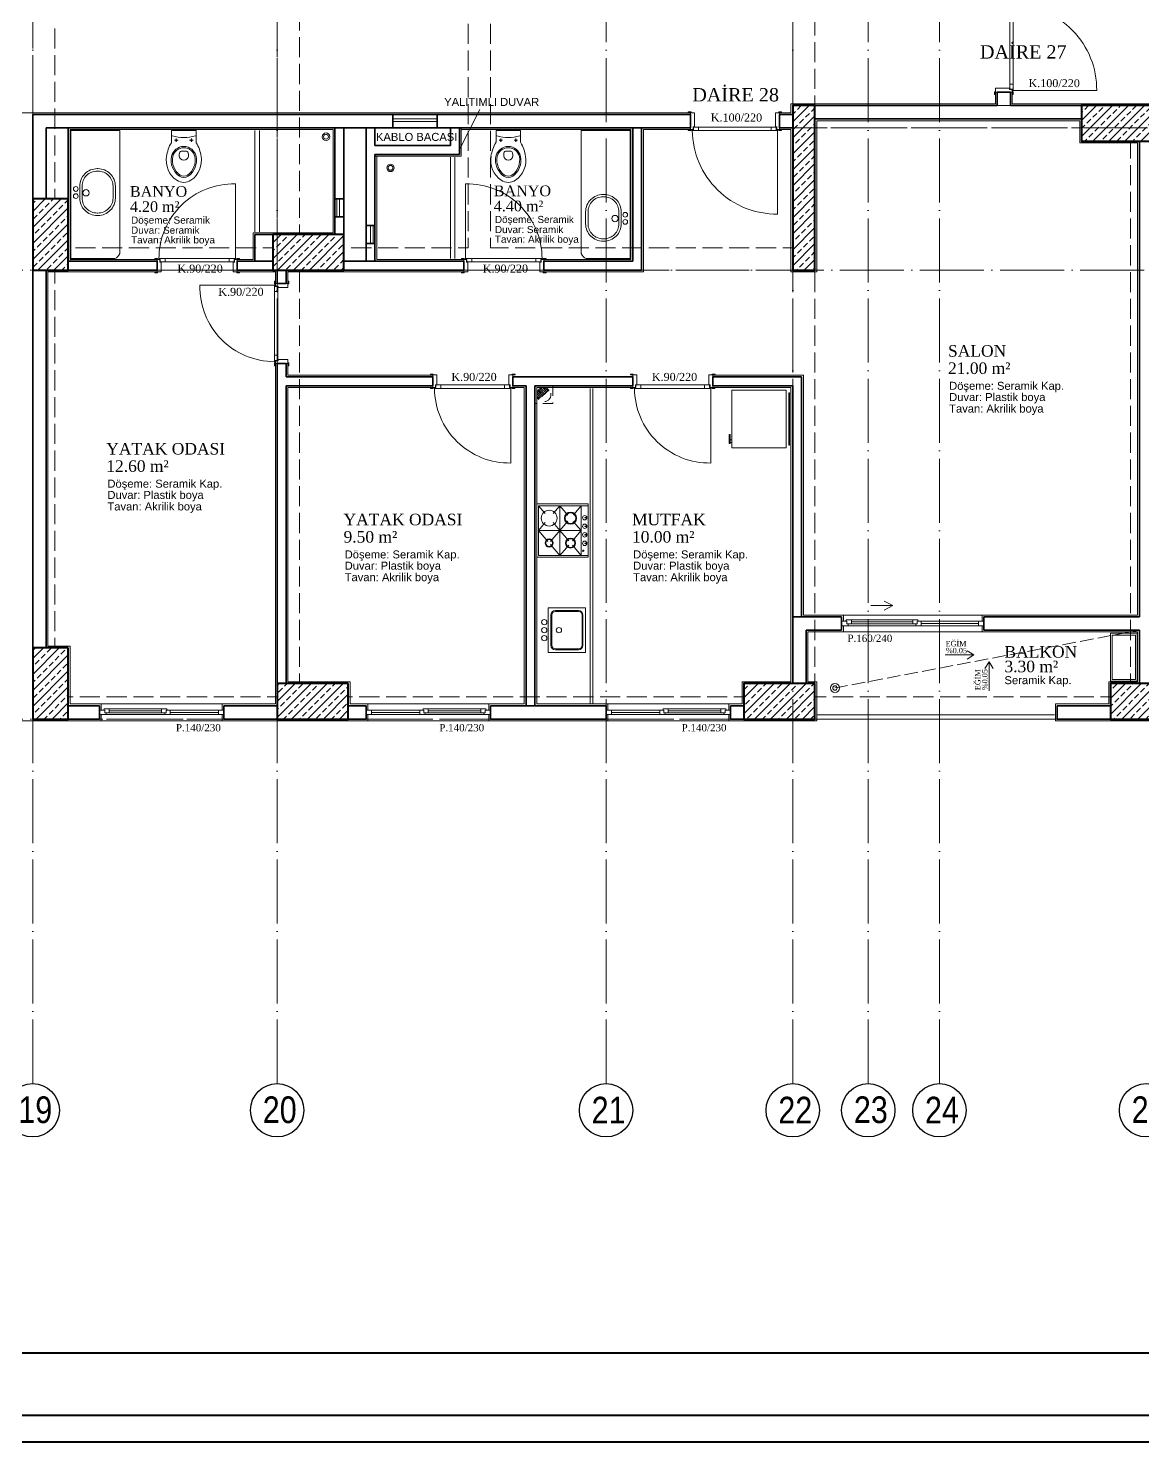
# Model space of a CAD drawing. Header units: millimetres. Extents: x 11587 to 81192, y -36083 to -25300.
# Drawn here: x 40266 to 41520, y -36083 to -34493 of the extents above; entities that cross this region are included whole.
import ezdxf

# ---------------------------------------------------------------- set-up
doc = ezdxf.new("R2010")
doc.units = ezdxf.units.MM
doc.linetypes.add('AKS', pattern=[30, 24, -3, 0, -3])
doc.linetypes.add('IZDUSUM1', pattern=[20, 7.5, -5, 7.5, 0])
for name, color, linetype, lineweight in [('rtm-aks balon', 20, 'Continuous', 25), ('rtm-aks balon yazı', 7, 'Continuous', 20), ('rtm-aks yeni', 7, 'AKS', 20), ('rtm-antet-02', 140, 'Continuous', 40), ('rtm-cam', 141, 'Continuous', 9), ('rtm-duv tugla', 22, 'Continuous', 35), ('rtm-izdusum-üst ince', 8, 'IZDUSUM1', 5), ('rtm-kapı-ahsap', 35, 'Continuous', 13), ('rtm-mhl-yazı-adı', 150, 'Continuous', 30), ('rtm-mhl-yazı-m2', 7, 'Continuous', 20), ('rtm-mhl-yazı-malzeme', 253, 'Continuous', 13), ('rtm-pen-ahsap', 35, 'Continuous', 13), ('rtm-plan katmanı-05', 205, 'Continuous', 20), ('rtm-plan katmanı-07', 135, 'Continuous', 9), ('rtm-sembol ok', 7, 'Continuous', 20), ('rtm-sıva', 252, 'Continuous', 15), ('rtm-tarama-betonarme', 51, 'Continuous', 15), ('rtm-tas_betonarme', 50, 'Continuous', 40), ('rtm-tefris vitrifiye', 9, 'Continuous', 9)]:
    doc.layers.add(name, color=color, linetype=linetype, lineweight=lineweight)
doc.styles.add('AKSYAZI', font='ARIALN.TTF')
doc.styles.add('ARIAL', font='times.ttf')
doc.styles.get("Standard").update_dxf_attribs({"font": 'arial.ttf'})
doc.styles.add('VAZ-OLCU', font='times.ttf', dxfattribs={"height": 60})
pattern_1 = [(45, (17971.351, 20249.116), (-8.980256, 8.980256), []), (45, (17980.331, 20249.116), (-8.980256, 8.980256), [6.35, -3.175])]

# ---------------------------------------------------------------- blocks, each defined once
blk = doc.blocks.new('KİRİŞA')
at = {"layer": 'rtm-izdusum-üst ince', "ltscale": 1.5}
for points in [[(23294.4, -54974.2), (23294.4, -54689.2)], [(23319.4, -54974.2), (23319.4, -54689.2)], [(23569.4, -54934.2), (23569.4, -54699.2)], [(23594.4, -54934.2), (23594.4, -54699.2)], [(22714.4, -54829.2), (22714.4, -54709.2)], [(22739.4, -54829.2), (22739.4, -54709.2)], [(23079.4, -54989.2), (23079.4, -54709.2)], [(23104.4, -54989.2), (23104.4, -54709.2)], [(22414.4, -54829.2), (22714.4, -54829.2)], [(22414.4, -54854.2), (22714.4, -54854.2)], [(22359.4, -55479.2), (22359.4, -54869.2)], [(22739.4, -54989.2), (23079.4, -54989.2)], [(23104.4, -54989.2), (23244.4, -54989.2)], [(23324.4, -54989.2), (23554.4, -54989.2)], [(22714.4, -55479.2), (22714.4, -55014.2)], [(22739.4, -55479.2), (22739.4, -55014.2)], [(22739.4, -55014.2), (23244.4, -55014.2)], [(23294.4, -55479.2), (23294.4, -55014.2)], [(23319.4, -55479.2), (23319.4, -55014.2)], [(23324.4, -55014.2), (23554.4, -55014.2)], [(23569.4, -55439.2), (23569.4, -55014.2)], [(23594.4, -55439.2), (23594.4, -55014.2)], [(22381.9, -55494.2), (22714.4, -55494.2)], [(22794.4, -55494.2), (23239.4, -55494.2)], [(23319.4, -55494.2), (23554.4, -55494.2)], [(22381.9, -55519.2), (22714.4, -55519.2)], [(22794.4, -55519.2), (23239.4, -55519.2)], [(23319.4, -55519.2), (23554.4, -55519.2)]]:
    blk.add_lwpolyline(points, dxfattribs=at)
blk = doc.blocks.new('K-100')
at = {"layer": 'rtm-kapı-ahsap'}
for p, q in [((-34308.1, -13702.2), (-34307, -13702.2)), ((-34308.1, -13705.4), (-34308.1, -13702.2)), ((-34307, -13702.2), (-34307, -13705.4)), ((-34288, -13702.3), (-34288, -13705.4)), ((-34287, -13702.3), (-34288, -13702.3)), ((-34287, -13705.4), (-34287, -13702.3)), ((-34307, -13705.4), (-34308.1, -13705.4)), ((-34307, -13709.3), (-34307, -13704.8)), ((-34288, -13704.8), (-34307, -13704.8)), ((-34291, -13709.3), (-34307, -13709.3)), ((-34288, -13707.8), (-34291, -13707.8)), ((-34291, -13707.8), (-34291, -13709.3)), ((-34290.8, -13801.3), (-34290.8, -13708.3)), ((-34290.8, -13708.3), (-34287.9, -13708.3)), ((-34287, -13713.9), (-34290.8, -13713.9)), ((-34288, -13704.8), (-34288, -13707.8)), ((-34288, -13705.4), (-34287, -13705.4)), ((-34288, -13706.8), (-34287, -13706.8)), ((-34287.9, -13708.3), (-34287.9, -13706.8)), ((-34287, -13706.8), (-34287, -13802.8)), ((-34287, -13795.6), (-34290.8, -13795.6)), ((-34307, -13804.2), (-34308.1, -13804.2)), ((-34308.1, -13804.2), (-34308.1, -13807.3)), ((-34308.1, -13807.3), (-34307, -13807.3)), ((-34307, -13800.3), (-34307, -13804.8)), ((-34291, -13800.3), (-34307, -13800.3)), ((-34307, -13807.3), (-34307, -13804.2)), ((-34288, -13804.8), (-34307, -13804.8)), ((-34291, -13801.8), (-34291, -13800.3)), ((-34288, -13801.8), (-34291, -13801.8)), ((-34290.8, -13801.3), (-34287.9, -13801.3)), ((-34288, -13804.8), (-34288, -13801.8)), ((-34288, -13802.8), (-34287, -13802.8)), ((-34288, -13807.3), (-34288, -13804.2)), ((-34288, -13804.2), (-34287, -13804.2)), ((-34287, -13807.3), (-34288, -13807.3)), ((-34287.9, -13801.3), (-34287.9, -13802.8)), ((-34193, -13802.8), (-34287, -13802.8)), ((-34287, -13804.2), (-34287, -13807.3))]:
    blk.add_line(p, q, dxfattribs=at)
at = {"layer": 'rtm-kapı-ahsap', "const_width": 0.392}
blk.add_lwpolyline([(-34287.4, -13803.7, -1), (-34287.4, -13803.1, -1)], format="xyb", close=True, dxfattribs=at)
at = {"layer": 'rtm-kapı-ahsap'}
blk.add_arc((-34287.9, -13801.7), 94.9, 359.3332, 89.4605, dxfattribs=at)
blk = doc.blocks.new('rty')
at = {"layer": 'rtm-kapı-ahsap'}
for p, q in [((-58244.9, -62700.3), (-58243.8, -62700.3)), ((-58244.9, -62703.4), (-58244.9, -62700.3)), ((-58243.8, -62703.4), (-58244.9, -62703.4)), ((-58243.8, -62700.3), (-58243.8, -62703.4)), ((-58243.8, -62707.4), (-58243.8, -62702.9)), ((-58229.8, -62702.9), (-58243.8, -62702.9)), ((-58232.8, -62707.4), (-58243.8, -62707.4)), ((-58232.8, -62705.9), (-58232.8, -62707.4)), ((-58229.8, -62705.9), (-58232.8, -62705.9)), ((-58232.6, -62706.4), (-58232.6, -62789.4)), ((-58232.6, -62706.4), (-58229.7, -62706.4)), ((-58228.8, -62712), (-58232.6, -62712)), ((-58229.8, -62700.4), (-58229.8, -62703.4)), ((-58228.8, -62700.4), (-58229.8, -62700.4)), ((-58229.8, -62702.9), (-58229.8, -62705.9)), ((-58229.8, -62703.4), (-58228.8, -62703.4)), ((-58229.8, -62704.9), (-58228.8, -62704.9)), ((-58229.7, -62706.4), (-58229.7, -62704.9)), ((-58228.8, -62703.4), (-58228.8, -62700.4)), ((-58228.8, -62790.9), (-58228.8, -62704.9)), ((-58144.8, -62704.9), (-58228.8, -62704.9)), ((-58243.8, -62792.3), (-58244.9, -62792.3)), ((-58244.9, -62792.3), (-58244.9, -62795.4)), ((-58244.9, -62795.4), (-58243.8, -62795.4)), ((-58243.8, -62788.4), (-58243.8, -62792.9)), ((-58232.8, -62788.4), (-58243.8, -62788.4)), ((-58243.8, -62795.4), (-58243.8, -62792.3)), ((-58229.8, -62792.9), (-58243.8, -62792.9)), ((-58232.8, -62789.9), (-58232.8, -62788.4)), ((-58229.8, -62789.9), (-58232.8, -62789.9)), ((-58228.8, -62783.7), (-58232.6, -62783.7)), ((-58232.6, -62789.4), (-58229.7, -62789.4)), ((-58229.8, -62792.9), (-58229.8, -62789.9)), ((-58229.8, -62790.9), (-58228.8, -62790.9)), ((-58229.8, -62795.4), (-58229.8, -62792.3)), ((-58229.8, -62792.3), (-58228.8, -62792.3)), ((-58228.8, -62795.4), (-58229.8, -62795.4)), ((-58229.7, -62789.4), (-58229.7, -62790.9)), ((-58228.8, -62792.3), (-58228.8, -62795.4))]:
    blk.add_line(p, q, dxfattribs=at)
at = {"layer": 'rtm-kapı-ahsap', "const_width": 0.392}
blk.add_lwpolyline([(-58229.2, -62703.9, 1), (-58229.2, -62704.5, 1)], format="xyb", close=True, dxfattribs=at)
at = {"layer": 'rtm-kapı-ahsap'}
blk.add_arc((-58229.1, -62706.6), 84.3, 270.2011, 1.1472, dxfattribs=at)

msp = doc.modelspace()

# ---------------------------------------------------------------- hatches: boundary and pattern name
at = {"layer": 'rtm-izdusum-üst ince', "ltscale": 1.5}
h = msp.add_hatch(dxfattribs=at)
h.set_pattern_fill('ANSI31', color=256, scale=0.5, angle=90, style=0)
h.set_pattern_definition([(135, (41191.2804, -35349.5252), (-1.122532, -1.122532), [])])
edge = h.paths.add_edge_path()
edge.add_arc((40846.19, -34905.13), 8, 402.76259, 582.76259)
edge.add_line((40840.32, -34910.57), (40852.07, -34899.7))
at = {"layer": 'rtm-tarama-betonarme'}
h = msp.add_hatch(dxfattribs=at)
h.set_pattern_fill('ANSI33', color=256, scale=2, style=0)
h.set_pattern_definition(pattern_1)
h.paths.add_polyline_path([(41151.19, -34765.13), (41151.19, -34580.13), (41126.19, -34580.13), (41126.19, -34765.13)])
h = msp.add_hatch(dxfattribs=at)
h.set_pattern_fill('ANSI33', color=256, scale=2, style=0)
h.set_pattern_definition(pattern_1)
h.paths.add_polyline_path([(41531.19, -34620.13), (41531.19, -34580.13), (41451.19, -34580.13), (41451.19, -34620.13)])
h = msp.add_hatch(dxfattribs=at)
h.set_pattern_fill('ANSI33', color=256, scale=2, style=0)
h.set_pattern_definition(pattern_1)
h.paths.add_polyline_path([(40271.19, -34765.13), (40311.19, -34765.13), (40311.19, -34685.13), (40271.19, -34685.13)])
h = msp.add_hatch(dxfattribs=at)
h.set_pattern_fill('ANSI33', color=256, scale=2, style=0)
h.set_pattern_definition(pattern_1)
h.paths.add_polyline_path([(40541.19, -34765.13), (40621.19, -34765.13), (40621.19, -34725.13), (40541.19, -34725.13)])
h = msp.add_hatch(dxfattribs=at)
h.set_pattern_fill('ANSI33', color=256, scale=2, style=0)
h.set_pattern_definition(pattern_1)
h.paths.add_polyline_path([(40271.19, -35270.13), (40311.19, -35270.13), (40311.19, -35190.13), (40271.19, -35190.13)])
h = msp.add_hatch(dxfattribs=at)
h.set_pattern_fill('ANSI33', color=256, scale=2, style=0)
h.set_pattern_definition(pattern_1)
h.paths.add_polyline_path([(40546.19, -35270.13), (40626.19, -35270.13), (40626.19, -35230.13), (40546.19, -35230.13)])
h = msp.add_hatch(dxfattribs=at)
h.set_pattern_fill('ANSI33', color=256, scale=2, style=0)
h.set_pattern_definition(pattern_1)
h.paths.add_polyline_path([(41071.19, -35270.13), (41151.19, -35270.13), (41151.19, -35230.13), (41071.19, -35230.13)])
h = msp.add_hatch(dxfattribs=at)
h.set_pattern_fill('ANSI33', color=256, scale=2, style=0)
h.set_pattern_definition(pattern_1)
h.paths.add_polyline_path([(41563.69, -35270.13), (41563.69, -35230.13), (41483.69, -35230.13), (41483.69, -35270.13)])

# ---------------------------------------------------------------- linework, layer by layer
at = {"layer": 'rtm-aks balon'}
for centre in [(40271.19, -35710.13), (40546.19, -35710.13), (40916.19, -35710.13), (41126.19, -35710.13), (41211.19, -35710.13), (41291.19, -35710.13), (41523.69, -35710.13)]:
    msp.add_circle(centre, 30, dxfattribs=at)
at = {"layer": 'rtm-aks yeni', "ltscale": 3}
for p, q in [((40546.19, -35680.13), (40546.19, -31980.13)), ((40916.19, -35680.13), (40916.19, -31980.13)), ((41126.19, -35680.13), (41126.19, -31980.13)), ((41211.19, -35680.13), (41211.19, -31980.13)), ((41291.19, -35680.13), (41291.19, -31980.13)), ((40271.19, -35680.13), (40271.19, -34415.13)), ((42336.19, -34605.13), (41126.19, -34605.13)), ((33971.19, -34765.13), (42336.19, -34765.13)), ((33971.19, -35270.13), (42336.19, -35270.13))]:
    msp.add_line(p, q, dxfattribs=at)
at = {"layer": 'rtm-antet-02'}
for points in [[(33826.61, -31582.89), (33826.61, -36082.89), (42481.61, -36082.89), (42481.61, -31582.89), (33826.61, -31582.89)], [(33856.61, -35982.89), (42451.61, -35982.89)]]:
    msp.add_lwpolyline(points, dxfattribs=at)
msp.add_lwpolyline([(33856.61, -31612.89), (33856.61, -36052.89), (42451.61, -36052.89), (42451.61, -31612.89)], close=True, dxfattribs=at)
at = {"layer": 'rtm-cam'}
for p, q in [((41192.19, -35160.88), (41261.19, -35160.88)), ((41270.69, -35162.63), (41335.19, -35162.63)), ((40357.19, -35260.88), (40416.19, -35260.88)), ((40775.19, -35260.88), (40716.19, -35260.88)), ((41045.19, -35260.88), (40986.19, -35260.88)), ((40425.69, -35262.63), (40480.19, -35262.63)), ((40706.69, -35262.63), (40652.19, -35262.63)), ((40976.69, -35262.63), (40922.19, -35262.63))]:
    msp.add_line(p, q, dxfattribs=at)
at = {"layer": 'rtm-duv tugla'}
for points in [[(41356.19, -34580.13), (41356.19, -34565.13)], [(41371.19, -34565.13), (41356.19, -34565.13)], [(41371.19, -34580.13), (41371.19, -34565.13)], [(40271.19, -34590.13), (41011.19, -34590.13)], [(40271.19, -34590.13), (40271.19, -34685.13)], [(40676.19, -34605.13), (40676.19, -34590.13)], [(40726.19, -34605.13), (40726.19, -34590.13)], [(41011.19, -34605.13), (41011.19, -34590.13)], [(41111.19, -34590.13), (41126.19, -34590.13)], [(41111.19, -34605.13), (41111.19, -34590.13)], [(41356.19, -34580.13), (41151.19, -34580.13)], [(41451.19, -34580.13), (41371.19, -34580.13)], [(40286.19, -34605.13), (41011.19, -34605.13)], [(40286.19, -34605.13), (40286.19, -34685.13)], [(40311.19, -34605.13), (40311.19, -34685.13)], [(40611.19, -34725.13), (40611.19, -34605.13)], [(40621.19, -34725.13), (40621.19, -34605.13)], [(40646.19, -34605.13), (40646.19, -34755.13)], [(40656.19, -34605.13), (40656.19, -34625.13)], [(40741.19, -34625.13), (40741.19, -34605.13)], [(40751.19, -34635.13), (40751.19, -34605.13)], [(40946.19, -34755.13), (40946.19, -34605.13)], [(40956.19, -34765.13), (40956.19, -34605.13)], [(41111.19, -34605.13), (41126.19, -34605.13)], [(41451.19, -34595.13), (41151.19, -34595.13)], [(41516.19, -34620.13), (41516.19, -35155.13)], [(40656.19, -34625.13), (40741.19, -34625.13)], [(40656.19, -34635.13), (40751.19, -34635.13)], [(40656.19, -34635.13), (40656.19, -34755.13)], [(40621.19, -34685.13), (40611.19, -34685.13)], [(40621.19, -34705.13), (40611.19, -34705.13)], [(40646.19, -34715.13), (40656.19, -34715.13)], [(40541.19, -34725.13), (40521.19, -34725.13), (40521.19, -34755.13)], [(40646.19, -34735.13), (40656.19, -34735.13)], [(40271.19, -34765.13), (40271.19, -35190.13)], [(40286.19, -34765.13), (40286.19, -35190.13)], [(40311.19, -34755.13), (40411.19, -34755.13)], [(40311.19, -34765.13), (40411.19, -34765.13)], [(40411.19, -34765.13), (40411.19, -34755.13)], [(40501.19, -34755.13), (40541.19, -34755.13)], [(40501.19, -34765.13), (40501.19, -34755.13)], [(40501.19, -34765.13), (40541.19, -34765.13)], [(40546.19, -34780.13), (40546.19, -34765.13)], [(40556.19, -34780.13), (40556.19, -34765.13)], [(40621.19, -34755.13), (40756.19, -34755.13)], [(40621.19, -34765.13), (40756.19, -34765.13)], [(40756.19, -34765.13), (40756.19, -34755.13)], [(40846.19, -34755.13), (40946.19, -34755.13)], [(40846.19, -34765.13), (40846.19, -34755.13)], [(40846.19, -34765.13), (40956.19, -34765.13)], [(40556.19, -34780.13), (40546.19, -34780.13)], [(40546.19, -35230.13), (40546.19, -34870.13)], [(40556.19, -34870.13), (40546.19, -34870.13)], [(40556.19, -34885.13), (40556.19, -34870.13)], [(40721.19, -34885.13), (40556.19, -34885.13)], [(40721.19, -34895.13), (40556.19, -34895.13)], [(40556.19, -35230.13), (40556.19, -34895.13)], [(40721.19, -34885.13), (40721.19, -34895.13)], [(40946.19, -34885.13), (40811.19, -34885.13)], [(40811.19, -34885.13), (40811.19, -34895.13)], [(40826.19, -34895.13), (40811.19, -34895.13)], [(40826.19, -35255.13), (40826.19, -34895.13)], [(40946.19, -34895.13), (40836.19, -34895.13)], [(40836.19, -35255.13), (40836.19, -34895.13)], [(40946.19, -34885.13), (40946.19, -34895.13)], [(41136.19, -34885.13), (41036.19, -34885.13)], [(41036.19, -34885.13), (41036.19, -34895.13)], [(41126.19, -34895.13), (41036.19, -34895.13)], [(41126.19, -35155.13), (41126.19, -34895.13)], [(41136.19, -35155.13), (41136.19, -34885.13)], [(41126.19, -35155.13), (41181.19, -35155.13)], [(41126.19, -35155.13), (41126.19, -35230.13)], [(41181.19, -35170.13), (41181.19, -35155.13)], [(41341.19, -35155.13), (41516.19, -35155.13)], [(41341.19, -35170.13), (41341.19, -35155.13)], [(41141.19, -35170.13), (41181.19, -35170.13)], [(41141.19, -35170.13), (41141.19, -35230.13)], [(41341.19, -35170.13), (41516.19, -35170.13)], [(41516.19, -35170.13), (41516.19, -35230.13)], [(40346.19, -35255.13), (40311.19, -35255.13)], [(40346.19, -35255.13), (40346.19, -35270.13)], [(40486.19, -35255.13), (40486.19, -35270.13)], [(40546.19, -35255.13), (40486.19, -35255.13)], [(40646.19, -35255.13), (40626.19, -35255.13)], [(40646.19, -35255.13), (40646.19, -35270.13)], [(40916.19, -35255.13), (40786.19, -35255.13)], [(40786.19, -35255.13), (40786.19, -35270.13)], [(40916.19, -35255.13), (40916.19, -35270.13)], [(41071.19, -35255.13), (41056.19, -35255.13)], [(41056.19, -35255.13), (41056.19, -35270.13)], [(41483.69, -35270.13), (41423.69, -35270.13), (41423.69, -35255.13), (41483.69, -35255.13)], [(40346.19, -35270.13), (40311.19, -35270.13)], [(40546.19, -35270.13), (40486.19, -35270.13)], [(40646.19, -35270.13), (40626.19, -35270.13)], [(40916.19, -35270.13), (40786.19, -35270.13)], [(41071.19, -35270.13), (41056.19, -35270.13)]]:
    msp.add_lwpolyline(points, dxfattribs=at)
at = {"layer": 'rtm-izdusum-üst ince', "ltscale": 1.5}
for points in [[(40836.19, -34895.13), (40856.19, -34895.13), (40856.19, -34915.13), (40836.19, -34915.13), (40836.19, -34895.13)], [(40852.07, -34899.7), (40840.32, -34910.57)]]:
    msp.add_lwpolyline(points, dxfattribs=at)
at = {"layer": 'rtm-izdusum-üst ince'}
msp.add_lwpolyline([(41516.19, -35170.13), (41173.69, -35235.13)], dxfattribs=at)
at = {"layer": 'rtm-izdusum-üst ince', "ltscale": 1.5}
msp.add_circle((40846.19, -34905.13), 8, dxfattribs=at)
at = {"layer": 'rtm-kapı-ahsap'}
for points in [[(40726.19, -34595.13), (40676.19, -34595.13)], [(40726.19, -34598.13), (40676.19, -34598.13)], [(40613.19, -34705.13), (40613.19, -34685.13)], [(40616.19, -34705.13), (40616.19, -34685.13)], [(40651.19, -34735.13), (40651.19, -34715.13)], [(40654.19, -34735.13), (40654.19, -34715.13)]]:
    msp.add_lwpolyline(points, dxfattribs=at)
at = {"layer": 'rtm-pen-ahsap'}
for p, q in [((41181.19, -35160.13), (41187.19, -35160.13)), ((41188.69, -35165.13), (41181.19, -35165.13)), ((41186.56, -35158.63), (41192.19, -35158.63)), ((41187.19, -35163.13), (41187.19, -35160.13)), ((41187.19, -35163.13), (41192.19, -35163.13)), ((41188.69, -35165.13), (41188.69, -35163.13)), ((41261.19, -35158.63), (41192.19, -35158.63)), ((41192.19, -35163.13), (41192.19, -35158.63)), ((41261.19, -35163.13), (41192.19, -35163.13)), ((41266.83, -35158.63), (41261.19, -35158.63)), ((41261.19, -35163.13), (41261.19, -35158.63)), ((41266.19, -35163.13), (41261.19, -35163.13)), ((41264.69, -35163.13), (41264.69, -35165.13)), ((41272.19, -35165.13), (41264.69, -35165.13)), ((41266.19, -35160.13), (41270.69, -35160.13)), ((41266.19, -35163.13), (41266.19, -35160.13)), ((41330.19, -35160.13), (41270.69, -35160.13)), ((41270.69, -35165.13), (41270.69, -35160.13)), ((41272.19, -35165.13), (41341.19, -35165.13)), ((41330.19, -35160.13), (41335.83, -35160.13)), ((41335.19, -35165.13), (41335.19, -35160.13)), ((41341.19, -35160.13), (41335.19, -35160.13)), ((40346.19, -35260.13), (40352.19, -35260.13)), ((40351.56, -35258.63), (40357.19, -35258.63)), ((40352.19, -35263.13), (40352.19, -35260.13)), ((40416.19, -35258.63), (40357.19, -35258.63)), ((40357.19, -35263.13), (40357.19, -35258.63)), ((40421.83, -35258.63), (40416.19, -35258.63)), ((40416.19, -35263.13), (40416.19, -35258.63)), ((40421.19, -35260.13), (40425.69, -35260.13)), ((40421.19, -35263.13), (40421.19, -35260.13)), ((40475.19, -35260.13), (40425.69, -35260.13)), ((40425.69, -35265.13), (40425.69, -35260.13)), ((40475.19, -35260.13), (40480.83, -35260.13)), ((40480.19, -35265.13), (40480.19, -35260.13)), ((40486.19, -35260.13), (40480.19, -35260.13)), ((40646.19, -35260.13), (40652.19, -35260.13)), ((40657.19, -35260.13), (40651.56, -35260.13)), ((40652.19, -35265.13), (40652.19, -35260.13)), ((40657.19, -35260.13), (40706.69, -35260.13)), ((40711.19, -35260.13), (40706.69, -35260.13)), ((40706.69, -35265.13), (40706.69, -35260.13)), ((40710.56, -35258.63), (40716.19, -35258.63)), ((40711.19, -35263.13), (40711.19, -35260.13)), ((40716.19, -35258.63), (40775.19, -35258.63)), ((40716.19, -35263.13), (40716.19, -35258.63)), ((40780.83, -35258.63), (40775.19, -35258.63)), ((40775.19, -35263.13), (40775.19, -35258.63)), ((40786.19, -35260.13), (40780.19, -35260.13)), ((40780.19, -35263.13), (40780.19, -35260.13)), ((40916.19, -35260.13), (40922.19, -35260.13)), ((40927.19, -35260.13), (40921.56, -35260.13)), ((40922.19, -35265.13), (40922.19, -35260.13)), ((40927.19, -35260.13), (40976.69, -35260.13)), ((40981.19, -35260.13), (40976.69, -35260.13)), ((40976.69, -35265.13), (40976.69, -35260.13)), ((40980.56, -35258.63), (40986.19, -35258.63)), ((40981.19, -35263.13), (40981.19, -35260.13)), ((40986.19, -35258.63), (41045.19, -35258.63)), ((40986.19, -35263.13), (40986.19, -35258.63)), ((41050.83, -35258.63), (41045.19, -35258.63)), ((41045.19, -35263.13), (41045.19, -35258.63)), ((41056.19, -35260.13), (41050.19, -35260.13)), ((41050.19, -35263.13), (41050.19, -35260.13)), ((40353.69, -35265.13), (40346.19, -35265.13)), ((40352.19, -35263.13), (40357.19, -35263.13)), ((40353.69, -35265.13), (40353.69, -35263.13)), ((40416.19, -35263.13), (40357.19, -35263.13)), ((40421.19, -35263.13), (40416.19, -35263.13)), ((40419.69, -35263.13), (40419.69, -35265.13)), ((40427.19, -35265.13), (40419.69, -35265.13)), ((40427.19, -35265.13), (40486.19, -35265.13)), ((40705.19, -35265.13), (40646.19, -35265.13)), ((40705.19, -35265.13), (40712.69, -35265.13)), ((40711.19, -35263.13), (40716.19, -35263.13)), ((40712.69, -35263.13), (40712.69, -35265.13)), ((40716.19, -35263.13), (40775.19, -35263.13)), ((40780.19, -35263.13), (40775.19, -35263.13)), ((40778.69, -35265.13), (40778.69, -35263.13)), ((40778.69, -35265.13), (40786.19, -35265.13)), ((40975.19, -35265.13), (40916.19, -35265.13)), ((40975.19, -35265.13), (40982.69, -35265.13)), ((40981.19, -35263.13), (40986.19, -35263.13)), ((40982.69, -35263.13), (40982.69, -35265.13)), ((40986.19, -35263.13), (41045.19, -35263.13)), ((41050.19, -35263.13), (41045.19, -35263.13)), ((41048.69, -35265.13), (41048.69, -35263.13)), ((41048.69, -35265.13), (41056.19, -35265.13))]:
    msp.add_line(p, q, dxfattribs=at)
for points in [[(41186.56, -35158.63), (41185.69, -35160.13)], [(41266.83, -35158.63), (41267.69, -35160.13)], [(40351.56, -35258.63), (40350.69, -35260.13)], [(40421.83, -35258.63), (40422.69, -35260.13)], [(40710.56, -35258.63), (40709.69, -35260.13)], [(40780.83, -35258.63), (40781.69, -35260.13)], [(40980.56, -35258.63), (40979.69, -35260.13)], [(41050.83, -35258.63), (41051.69, -35260.13)]]:
    msp.add_lwpolyline(points, dxfattribs=at)
at = {"layer": 'rtm-plan katmanı-05', "ltscale": 0.6}
for points in [[(41339.19, -35153.13), (41183.19, -35153.13)], [(41339.19, -35172.13), (41183.19, -35172.13)], [(40484.19, -35253.13), (40348.19, -35253.13)], [(40648.19, -35253.13), (40784.19, -35253.13)], [(40918.19, -35253.13), (41054.19, -35253.13)], [(40484.19, -35272.13), (40348.19, -35272.13)], [(40648.19, -35272.13), (40784.19, -35272.13)], [(40918.19, -35272.13), (41054.19, -35272.13)]]:
    msp.add_lwpolyline(points, dxfattribs=at)
at = {"layer": 'rtm-plan katmanı-05'}
for points in [[(41420.69, -35265.21), (41154.19, -35265.21)], [(41420.69, -35270.21), (41154.19, -35270.21)]]:
    msp.add_lwpolyline(points, dxfattribs=at)
for radius in [5, 2.5]:
    msp.add_circle((41173.69, -35235.13), radius, dxfattribs=at)
at = {"layer": 'rtm-plan katmanı-07'}
for points in [[(40750.58, -34630.99), (40774.1, -34584.56)], [(41264.69, -35165.13), (41188.69, -35165.13)], [(40419.69, -35265.13), (40353.69, -35265.13)], [(40712.69, -35265.13), (40778.69, -35265.13)], [(40982.69, -35265.13), (41048.69, -35265.13)]]:
    msp.add_lwpolyline(points, dxfattribs=at)
at = {"layer": 'rtm-sembol ok'}
for points in [[(41213.94, -35142.45), (41238.94, -35142.45)], [(41238.94, -35142.45), (41228.94, -35137.45)], [(41238.94, -35142.45), (41228.94, -35147.45)], [(41330, -35197.92), (41322.59, -35193.25)], [(41297.67, -35197.92), (41330, -35197.92)], [(41330, -35197.92), (41322.59, -35202.59)], [(41347.1, -35205.87), (41342.44, -35213.27)], [(41347.1, -35238.2), (41347.1, -35205.87)], [(41347.1, -35205.87), (41351.77, -35213.27)]]:
    msp.add_lwpolyline(points, dxfattribs=at)
at = {"layer": 'rtm-sıva'}
for points in [[(41354.19, -34565.13), (41354.19, -34578.13), (41124.19, -34578.13), (41124.19, -34588.13), (41111.19, -34588.13)], [(41373.19, -34565.13), (41373.19, -34578.13), (41533.19, -34578.13), (41533.19, -35153.13), (41708.19, -35153.13), (41708.19, -35160.13)], [(41011.19, -34588.13), (39551.19, -34588.13)], [(40501.19, -34753.13), (40519.19, -34753.13), (40519.19, -34723.13), (40609.19, -34723.13), (40609.19, -34607.13), (40313.19, -34607.13), (40313.19, -34753.13), (40411.19, -34753.13)], [(40656.19, -34637.13), (40753.19, -34637.13), (40753.19, -34605.13)], [(40846.19, -34753.13), (40944.19, -34753.13), (40944.19, -34607.13), (40753.19, -34607.13)], [(41011.19, -34607.13), (40958.19, -34607.13), (40958.19, -34767.13), (40846.19, -34767.13)], [(41111.19, -34607.13), (41124.19, -34607.13), (41124.19, -34767.13), (41153.19, -34767.13), (41153.19, -34597.13), (41449.19, -34597.13), (41449.19, -34622.13), (41514.19, -34622.13), (41514.19, -35153.13), (41339.19, -35153.13), (41339.19, -35160.13)], [(40658.19, -34637.13), (40658.19, -34753.13), (40756.19, -34753.13)], [(40411.19, -34767.13), (40288.19, -34767.13), (40288.19, -35188.13), (40313.19, -35188.13), (40313.19, -35253.13), (40348.19, -35253.13), (40348.19, -35260.13)], [(40544.19, -34780.13), (40544.19, -34767.13), (40501.19, -34767.13)], [(40756.19, -34767.13), (40558.19, -34767.13), (40558.19, -34780.13)], [(40484.19, -35260.13), (40484.19, -35253.13), (40544.19, -35253.13), (40544.19, -34870.13)], [(40721.19, -34883.13), (40558.19, -34883.13), (40558.19, -34870.13)], [(41183.19, -35160.13), (41183.19, -35153.13), (41138.19, -35153.13), (41138.19, -34883.13), (41036.19, -34883.13)], [(40648.19, -35260.13), (40648.19, -35253.13), (40628.19, -35253.13), (40628.19, -35228.13), (40558.19, -35228.13), (40558.19, -34897.13), (40721.19, -34897.13)], [(40811.19, -34897.13), (40824.19, -34897.13), (40824.19, -35253.13), (40784.19, -35253.13), (40784.19, -35260.13)], [(40946.19, -34897.13), (40838.19, -34897.13), (40838.19, -35253.13), (40918.19, -35253.13), (40918.19, -35260.13)], [(41054.19, -35260.13), (41054.19, -35253.13), (41069.19, -35253.13), (41069.19, -35228.13), (41124.19, -35228.13), (41124.19, -34897.13), (41036.19, -34897.13)], [(41183.19, -35165.13), (41183.19, -35172.13), (41143.19, -35172.13), (41143.19, -35228.13), (41153.19, -35228.13), (41153.19, -35272.13), (41054.19, -35272.13), (41054.19, -35265.13)], [(41708.19, -35165.13), (41708.19, -35172.13), (41533.19, -35172.13), (41533.19, -35228.13), (41565.69, -35228.13), (41565.69, -35253.13), (41625.69, -35253.13), (41625.69, -35272.13), (41421.69, -35272.13), (41421.69, -35253.13), (41481.69, -35253.13), (41481.69, -35228.13), (41514.19, -35228.13), (41514.19, -35172.13), (41339.19, -35172.13), (41339.19, -35165.13)], [(40348.19, -35265.13), (40348.19, -35272.13), (40179.19, -35272.13), (40179.19, -35265.13)], [(40648.19, -35265.13), (40648.19, -35272.13), (40484.19, -35272.13), (40484.19, -35265.13)], [(40918.19, -35265.13), (40918.19, -35272.13), (40784.19, -35272.13), (40784.19, -35265.13)]]:
    msp.add_lwpolyline(points, dxfattribs=at)
at = {"layer": 'rtm-tas_betonarme'}
for points in [[(41151.19, -34580.13), (41126.19, -34580.13), (41126.19, -34765.13), (41151.19, -34765.13)], [(41531.19, -34580.13), (41451.19, -34580.13), (41451.19, -34620.13), (41531.19, -34620.13)], [(40311.19, -34685.13), (40271.19, -34685.13), (40271.19, -34765.13), (40311.19, -34765.13)], [(40621.19, -34725.13), (40541.19, -34725.13), (40541.19, -34765.13), (40621.19, -34765.13)], [(40311.19, -35190.13), (40271.19, -35190.13), (40271.19, -35270.13), (40311.19, -35270.13)], [(40626.19, -35230.13), (40546.19, -35230.13), (40546.19, -35270.13), (40626.19, -35270.13)], [(41151.19, -35230.13), (41071.19, -35230.13), (41071.19, -35270.13), (41151.19, -35270.13)], [(41563.69, -35230.13), (41483.69, -35230.13), (41483.69, -35270.13), (41563.69, -35270.13)]]:
    msp.add_lwpolyline(points, close=True, dxfattribs=at)
at = {"layer": 'rtm-tefris vitrifiye'}
for p, q in [((40454.93, -34608.13), (40427.45, -34608.13)), ((40427.45, -34620.72), (40427.45, -34608.13)), ((40454.93, -34620.72), (40454.93, -34608.13)), ((40792.45, -34608.13), (40819.93, -34608.13)), ((40792.45, -34620.72), (40792.45, -34608.13)), ((40819.93, -34620.72), (40819.93, -34608.13)), ((40430.82, -34619.13), (40434.74, -34619.13)), ((40432.67, -34617.26), (40432.67, -34620.97)), ((40451.56, -34619.13), (40447.64, -34619.13)), ((40449.72, -34617.26), (40449.72, -34620.97)), ((40795.82, -34619.13), (40799.74, -34619.13)), ((40797.67, -34617.26), (40797.67, -34620.97)), ((40816.56, -34619.13), (40812.64, -34619.13)), ((40814.72, -34617.26), (40814.72, -34620.97)), ((40439.03, -34631.23), (40443.36, -34631.23)), ((40808.36, -34631.23), (40804.03, -34631.23)), ((40901.19, -35253.13), (40901.19, -34898.13)), ((41057.63, -34900.13), (41118.63, -34900.13)), ((41118.63, -34900.13), (41118.63, -34965.13)), ((41121.63, -34903.13), (41121.63, -34962.13)), ((41122.63, -34903.13), (41121.63, -34903.13)), ((41122.63, -34962.13), (41122.63, -34903.13)), ((41054.63, -34950.13), (41054.63, -34960.13)), ((41055.63, -34950.13), (41054.63, -34950.13)), ((41055.63, -34960.13), (41055.63, -34950.13)), ((41057.63, -34956.13), (41055.63, -34956.13)), ((41054.63, -34960.13), (41055.63, -34960.13)), ((41057.63, -34959.13), (41055.63, -34959.13)), ((41118.63, -34965.13), (41057.63, -34965.13)), ((41121.63, -34962.13), (41122.63, -34962.13)), ((40838.19, -35088.11), (40838.19, -35028.11)), ((40847.88, -35039.07), (40840.19, -35030.11)), ((40840.19, -35086.11), (40840.19, -35030.11)), ((40840.19, -35030.11), (40888.19, -35030.11)), ((40864.19, -35030.11), (40856.51, -35039.07)), ((40864.19, -35030.11), (40873.3, -35040.73)), ((40864.19, -35086.11), (40864.19, -35030.11)), ((40879.43, -35040.33), (40888.19, -35030.11)), ((40888.19, -35030.11), (40896.19, -35030.11)), ((40888.19, -35086.11), (40888.19, -35030.11)), ((40896.19, -35088.11), (40896.19, -35028.11)), ((40840.19, -35058.11), (40847.88, -35049.14)), ((40856.51, -35049.14), (40864.19, -35058.11)), ((40864.19, -35058.11), (40873.15, -35047.65)), ((40879.37, -35047.82), (40888.19, -35058.11)), ((40892.21, -35043.39), (40892.21, -35043.93)), ((40894.68, -35043.39), (40892.21, -35043.39)), ((40892.21, -35043.93), (40894.68, -35043.93)), ((40892.21, -35052.98), (40892.21, -35053.51)), ((40894.68, -35052.98), (40892.21, -35052.98)), ((40892.21, -35053.51), (40894.68, -35053.51)), ((40850.64, -35070.3), (40840.19, -35058.11)), ((40840.19, -35058.11), (40888.19, -35058.11)), ((40864.19, -35058.11), (40853.71, -35070.34)), ((40864.19, -35058.11), (40874.22, -35069.81)), ((40878.45, -35069.48), (40888.19, -35058.11)), ((40892.21, -35062.56), (40892.21, -35063.1)), ((40894.68, -35062.56), (40892.21, -35062.56)), ((40892.21, -35063.1), (40894.68, -35063.1)), ((40853.55, -35073.7), (40864.19, -35086.11)), ((40864.19, -35086.11), (40874.21, -35074.42)), ((40878.31, -35074.58), (40888.19, -35086.11)), ((40892.21, -35072.15), (40892.21, -35072.69)), ((40894.68, -35072.15), (40892.21, -35072.15)), ((40892.21, -35072.69), (40894.68, -35072.69)), ((40838.19, -35088.11), (40896.19, -35088.11)), ((40840.19, -35086.11), (40896.19, -35086.11)), ((40893.19, -35145.13), (40851.19, -35145.13)), ((40851.19, -35195.13), (40851.19, -35145.13)), ((40885.19, -35148.13), (40859.19, -35148.13)), ((40885.19, -35149.13), (40859.19, -35149.13)), ((40893.19, -35145.13), (40893.19, -35195.13)), ((40854.19, -35187.13), (40854.19, -35153.13)), ((40855.19, -35187.13), (40855.19, -35153.13)), ((40889.19, -35153.13), (40889.19, -35187.13)), ((40890.19, -35153.13), (40890.19, -35187.13)), ((40893.19, -35195.13), (40851.19, -35195.13)), ((40885.19, -35191.13), (40859.19, -35191.13)), ((40885.19, -35192.13), (40859.19, -35192.13))]:
    msp.add_line(p, q, dxfattribs=at)
for points in [[(40369.19, -34608.13), (40369.19, -34746.55, -0.2032744), (40363.61, -34752.13), (40314.19, -34752.13), (40314.19, -34608.13), (40369.19, -34608.13)], [(40888.19, -34608.13), (40888.19, -34746.55, 0.2032744), (40893.77, -34752.13), (40943.19, -34752.13), (40943.19, -34608.13), (40888.19, -34608.13)], [(40344.59, -34703.64), (40343.7, -34703.64, -0.4142136), (40324.1, -34684.04), (40324.1, -34670.65, -0.4142136), (40343.7, -34651.04), (40344.59, -34651.04, -0.4142136), (40364.19, -34670.65), (40364.19, -34684.04, -0.4142136)], [(40344.59, -34700.97), (40343.7, -34700.97, -0.4142136), (40326.77, -34684.04), (40326.77, -34670.65, -0.4142136), (40343.7, -34653.72), (40344.59, -34653.72, -0.4142136), (40361.52, -34670.65), (40361.52, -34684.04, -0.4142136)], [(40912.83, -34732.6), (40913.72, -34732.6, 0.4142136), (40933.32, -34713), (40933.32, -34699.61, 0.4142136), (40913.72, -34680.01), (40912.83, -34680.01, 0.4142136), (40893.22, -34699.61), (40893.22, -34713, 0.4142136)], [(40912.83, -34729.93), (40913.72, -34729.93, 0.4142136), (40930.65, -34713), (40930.65, -34699.61, 0.4142136), (40913.72, -34682.68), (40912.83, -34682.68, 0.4142136), (40895.9, -34699.61), (40895.9, -34713, 0.4142136)]]:
    msp.add_lwpolyline(points, format="xyb", close=True, dxfattribs=at)
for points in [[(40521.19, -34608.13), (40521.19, -34722.13)], [(40526.19, -34608.13), (40526.19, -34722.13)], [(40741.19, -34638.13), (40741.19, -34752.13)], [(40746.19, -34638.13), (40746.19, -34752.13)], [(40898.19, -35253.13), (40898.19, -34898.13)], [(41057.63, -34965.13), (41057.63, -34900.13)], [(40838.19, -35028.11), (40896.19, -35028.11)]]:
    msp.add_lwpolyline(points, dxfattribs=at)
for points in [[(41483.69, -35227.63), (41513.69, -35227.63), (41513.69, -35173.63), (41483.69, -35173.63)], [(41485.69, -35225.63), (41511.69, -35225.63), (41511.69, -35175.63), (41485.69, -35175.63)]]:
    msp.add_lwpolyline(points, close=True, dxfattribs=at)
for centre, radius in [((40432.67, -34619.13), 0.825), ((40449.72, -34619.13), 0.825), ((40601.19, -34615.13), 4.25), ((40601.19, -34615.13), 2.75), ((40797.67, -34619.13), 0.825), ((40814.72, -34619.13), 0.825), ((40673.69, -34650.13), 4.25), ((40673.69, -34650.13), 2.75), ((40319.64, -34673.89), 2.67), ((40319.64, -34681.91), 2.67), ((40331.22, -34678.17), 3.56), ((40926.19, -34707.13), 3.56), ((40937.77, -34702.85), 2.67), ((40937.77, -34710.87), 2.67), ((40852.19, -35044.11), 8.84), ((40876.19, -35044.11), 6.84), ((40876.19, -35044.11), 6.05), ((40892.19, -35043.66), 2.5), ((40892.19, -35053.25), 2.5), ((40852.19, -35072.11), 4.63), ((40852.19, -35072.11), 3.84), ((40876.19, -35072.11), 5.63), ((40876.19, -35072.11), 4.84), ((40892.19, -35062.83), 2.5), ((40892.19, -35072.42), 2.5), ((40890.62, -35080.69), 0.75), ((40846.69, -35161.13), 3), ((40846.69, -35170.13), 3), ((40846.69, -35179.13), 3), ((40863.19, -35170.13), 3)]:
    msp.add_circle(centre, radius, dxfattribs=at)
for centre, radius, start, end in [((40465.22, -34643.89), 44, 149.90538, 171.23608), ((40425.25, -34620.72), 2.2, 329.90538, 0), ((40441.19, -34571.94), 44, 252.84732, 287.15271), ((40457.13, -34620.72), 2.2, 180, 210.09462), ((40417.16, -34643.89), 44, 8.76392, 30.09462), ((40830.22, -34643.89), 44, 149.90538, 171.23608), ((40790.25, -34620.72), 2.2, 329.90538, 0), ((40806.19, -34571.94), 44, 252.84729, 287.15268), ((40822.13, -34620.72), 2.2, 180, 210.09462), ((40782.16, -34643.89), 44, 8.76392, 30.09462), ((40448.89, -34641.52), 27.5, 170.50823, 235.09555), ((40448.89, -34641.52), 22, 168.5694, 234.81148), ((40441.26, -34640.36), 14.3, 90.2662, 167.18786), ((40448.89, -34641.52), 20.57, 168.5694, 234.81148), ((40441.26, -34640.36), 12.87, 90.2662, 167.18786), ((40449, -34636.13), 12.95, 167.82692, 183.31203), ((40441.17, -34636.46), 5.11, 180, 269.73777), ((40439.03, -34633.98), 2.75, 90, 167.82692), ((40441.12, -34640.36), 14.3, 12.81214, 89.7338), ((40441.12, -34640.36), 12.87, 12.81214, 89.7338), ((40441.22, -34636.46), 5.12, 270.26223, 0), ((40443.36, -34633.98), 2.75, 12.17308, 90), ((40433.49, -34641.52), 20.57, 305.18852, 11.4306), ((40433.39, -34636.13), 12.95, 356.68797, 12.17308), ((40433.49, -34641.52), 22, 305.18852, 11.4306), ((40433.49, -34641.52), 27.5, 304.90445, 9.49177), ((40813.89, -34641.52), 27.5, 170.50823, 235.09555), ((40813.89, -34641.52), 22, 168.5694, 234.81148), ((40806.26, -34640.36), 14.3, 90.2662, 167.18786), ((40813.89, -34641.52), 20.57, 168.5694, 234.81148), ((40806.26, -34640.36), 12.87, 90.2662, 167.18786), ((40814, -34636.13), 12.95, 167.82692, 183.31203), ((40806.17, -34636.46), 5.12, 180, 269.73777), ((40804.03, -34633.98), 2.75, 90, 167.82692), ((40806.12, -34640.36), 14.3, 12.81214, 89.7338), ((40806.12, -34640.36), 12.87, 12.81214, 89.7338), ((40806.22, -34636.46), 5.11, 270.26223, 0), ((40808.36, -34633.98), 2.75, 12.17308, 90), ((40798.49, -34641.52), 20.57, 305.18852, 11.4306), ((40798.39, -34636.13), 12.95, 356.68797, 12.17308), ((40798.49, -34641.52), 22, 305.18852, 11.4306), ((40798.49, -34641.52), 27.5, 304.90445, 9.49177), ((40441.19, -34651.58), 14.85, 237.23949, 302.76051), ((40441.19, -34651.58), 9.35, 237.83251, 302.16753), ((40441.19, -34651.58), 7.92, 237.83251, 302.16753), ((40806.19, -34651.58), 14.85, 237.23949, 302.76051), ((40806.19, -34651.58), 9.35, 237.83247, 302.16749), ((40806.19, -34651.58), 7.92, 237.83247, 302.16749), ((40859.19, -35153.13), 5, 90, 180), ((40859.19, -35153.13), 4, 90, 180), ((40885.19, -35153.13), 5, 0, 90), ((40885.19, -35153.13), 4, 0, 90), ((40859.19, -35187.13), 5, 180, 270), ((40859.19, -35187.13), 4, 180, 270), ((40885.19, -35187.13), 4, 270, 0), ((40885.19, -35187.13), 5, 270, 0)]:
    msp.add_arc(centre, radius, start, end, dxfattribs=at)

# ---------------------------------------------------------------- block references
at = {"layer": 'rtm-izdusum-üst ince', "xscale": -1}
msp.add_blockref('KİRİŞA', (63865.62, 20249.12), dxfattribs=at)
at = {"layer": 'rtm-kapı-ahsap'}
msp.add_blockref('K-100', (75661.17, -20760.34), dxfattribs=at)
at = {"layer": 'rtm-kapı-ahsap', "xscale": -1}
for name, p, rotation in [('K-100', (27306.4, -68895.11), 90), ('rty', (103204.06, 23476.65), 270)]:
    msp.add_blockref(name, p, dxfattribs=dict(at, rotation=rotation))
at = {"layer": 'rtm-kapı-ahsap'}
for p, rotation in [((-21946.68, 23476.65), 90.00000000000001), ((103514.06, -93126.91), 270), ((103739.06, -93126.91), 270)]:
    msp.add_blockref('rty', p, dxfattribs=dict(at, rotation=rotation))
at = {"layer": 'rtm-kapı-ahsap', "xscale": -1}
msp.add_blockref('rty', (-17685.59, 27922.74), dxfattribs=at)

# ---------------------------------------------------------------- texts
at = {"layer": 'rtm-aks balon yazı', "char_height": 30, "width": 27.7214, "attachment_point": 7, "style": 'AKSYAZI'}
for s, insert in [('19', (40254.97, -35724.9)), ('20', (40529.97, -35724.9)), ('21', (40899.97, -35724.9)), ('22', (41109.97, -35724.9)), ('23', (41194.97, -35724.9)), ('24', (41274.97, -35724.9)), ('25', (41507.47, -35724.9))]:
    msp.add_mtext(s, dxfattribs=dict(at, insert=insert))
at = {"layer": 'rtm-mhl-yazı-adı', "style": 'ARIAL'}
for s, height, p in [('DAİRE 27', 15, (41336.76, -34527.22)), ('DAİRE 28', 15, (41013.21, -34575.42)), ('BANYO', 12, (40380.53, -34682.69)), ('BANYO', 12, (40789.86, -34681.99)), ('SALON', 13, (41300.89, -34862.5)), ('YATAK ODASI', 13, (40353.97, -34972.58)), ('YATAK ODASI', 13, (40620.87, -35052.14)), ('MUTFAK', 13, (40945.39, -35052.14)), ('EĞİM', 6, (41298.2, -35188.25)), ('%%%0.05', 6, (41298.55, -35196.01)), ('BALKON', 13, (41364.41, -35201.02))]:
    msp.add_text(s, height=height, dxfattribs=at).set_placement(p)
for s, p in [('EĞİM', (41337.26, -35237.58)), ('%%%0.05', (41345.25, -35237.58))]:
    msp.add_text(s, height=6, rotation=90, dxfattribs=at).set_placement(p)
at = {"layer": 'rtm-mhl-yazı-m2', "style": 'ARIAL'}
for s, height, p in [('4.20 m² ', 12, (40380.53, -34699.72)), ('4.40 m² ', 12, (40789.86, -34699.02)), ('21.00 m² ', 13, (41300.89, -34881.99)), ('12.60 m² ', 13, (40353.97, -34992.07)), ('9.50 m² ', 13, (40620.87, -35071.63)), ('10.00 m² ', 13, (40945.39, -35071.63)), ('3.30 m² ', 13, (41364.41, -35217.43))]:
    msp.add_text(s, height=height, dxfattribs=at).set_placement(p)
at = {"layer": 'rtm-mhl-yazı-malzeme', "style": 'VAZ-OLCU'}
for s, height, rotation, p in [('K.100/220', 9, 359.9602, (41391.43, -34559.34)), ('K.100/220', 9, 359.9602, (41033.99, -34597.99)), ('K.90/220', 9, 0.0398, (40434.03, -34767.95)), ('K.90/220', 9, 0.0398, (40777.47, -34767.95)), ('K.90/220', 9, 0.0398, (40479.97, -34794.08)), ('K.90/220', 9, 0.0398, (40742.2, -34889.76)), ('K.90/220', 9, 0.0398, (40967.71, -34889.76)), ('P.160/240', 8.192, 359.9602, (41187.69, -35183.32)), ('P.140/230', 8.192, 359.9602, (40432.27, -35283.85)), ('P.140/230', 8.192, 359.9602, (40728.55, -35283.85)), ('P.140/230', 8.192, 359.9602, (41001.17, -35283.85))]:
    msp.add_text(s, height=height, rotation=rotation, dxfattribs=at).set_placement(p)
at = {"layer": 'rtm-mhl-yazı-malzeme'}
for s, height, p in [('YALITIMLI DUVAR', 9, (40734.11, -34580.5)), ('KABLO BACASI', 9, (40657.39, -34619.81)), ('Döşeme: Seramik', 8, (40381.82, -34712.86)), ('Döşeme: Seramik', 8, (40791.15, -34712.16)), ('Duvar: Seramik', 8, (40381.82, -34724.22)), ('Duvar: Seramik', 8, (40791.15, -34723.52)), ('Tavan: Akrilik boya ', 8, (40381.82, -34735.13)), ('Tavan: Akrilik boya ', 8, (40791.15, -34734.43)), ('Döşeme: Seramik Kap.', 9, (41302.18, -34899.77)), ('Duvar: Plastik boya ', 9, (41302.18, -34912.43)), ('Tavan: Akrilik boya ', 9, (41302.18, -34925.37)), ('Döşeme: Seramik Kap.', 9, (40355.26, -35009.85)), ('Duvar: Plastik boya ', 9, (40355.26, -35022.51)), ('Tavan: Akrilik boya ', 9, (40355.26, -35035.45)), ('Döşeme: Seramik Kap.', 9, (40622.16, -35089.41)), ('Döşeme: Seramik Kap.', 9, (40946.68, -35089.41)), ('Duvar: Plastik boya ', 9, (40622.16, -35102.07)), ('Duvar: Plastik boya ', 9, (40946.68, -35102.07)), ('Tavan: Akrilik boya ', 9, (40622.16, -35115.01)), ('Tavan: Akrilik boya ', 9, (40946.68, -35115.01)), ('Seramik Kap.', 9, (41364.41, -35230.84))]:
    msp.add_text(s, height=height, dxfattribs=at).set_placement(p)

doc.saveas('drawing.dxf')
